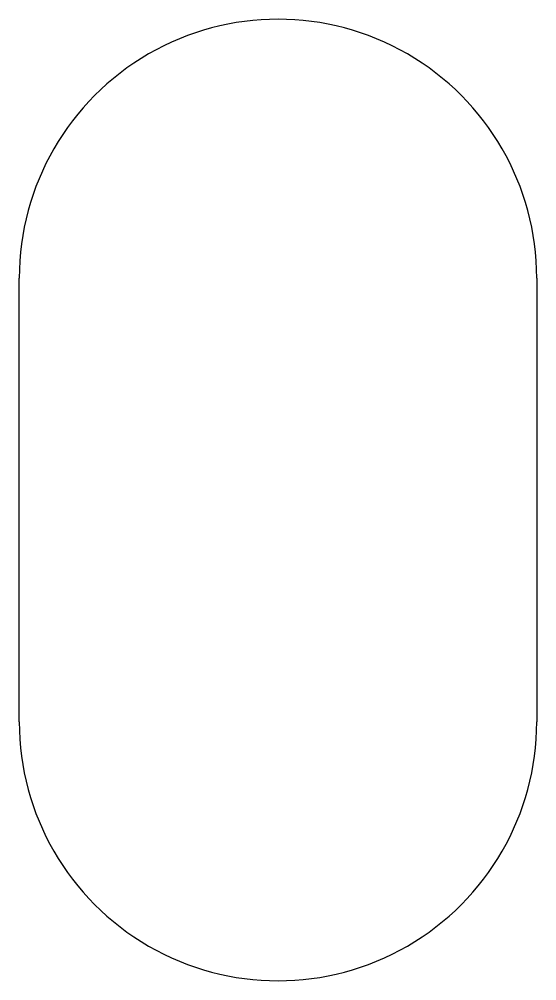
# Model space of a CAD drawing. Header units: millimetres. Extents: x -30.6 to -21.8, y -20.4 to -4.1.
import ezdxf

# ---------------------------------------------------------------- set-up
doc = ezdxf.new("R2010")
doc.units = ezdxf.units.MM
doc.layers.get('0').update_dxf_attribs({"linetype": 'CONTINUOUS'})

msp = doc.modelspace()

# ---------------------------------------------------------------- linework, layer by layer
for p, q in [((-30.585, -16.014), (-30.585, -8.514)), ((-21.835, -8.514), (-21.835, -16.014))]:
    msp.add_line(p, q)
for centre, start, end in [((-26.21, -8.514), -0.0024, 180.0051), ((-26.21, -16.014), -180.0019, 0.002)]:
    msp.add_arc(centre, 4.375, start, end)

doc.saveas('drawing.dxf')
